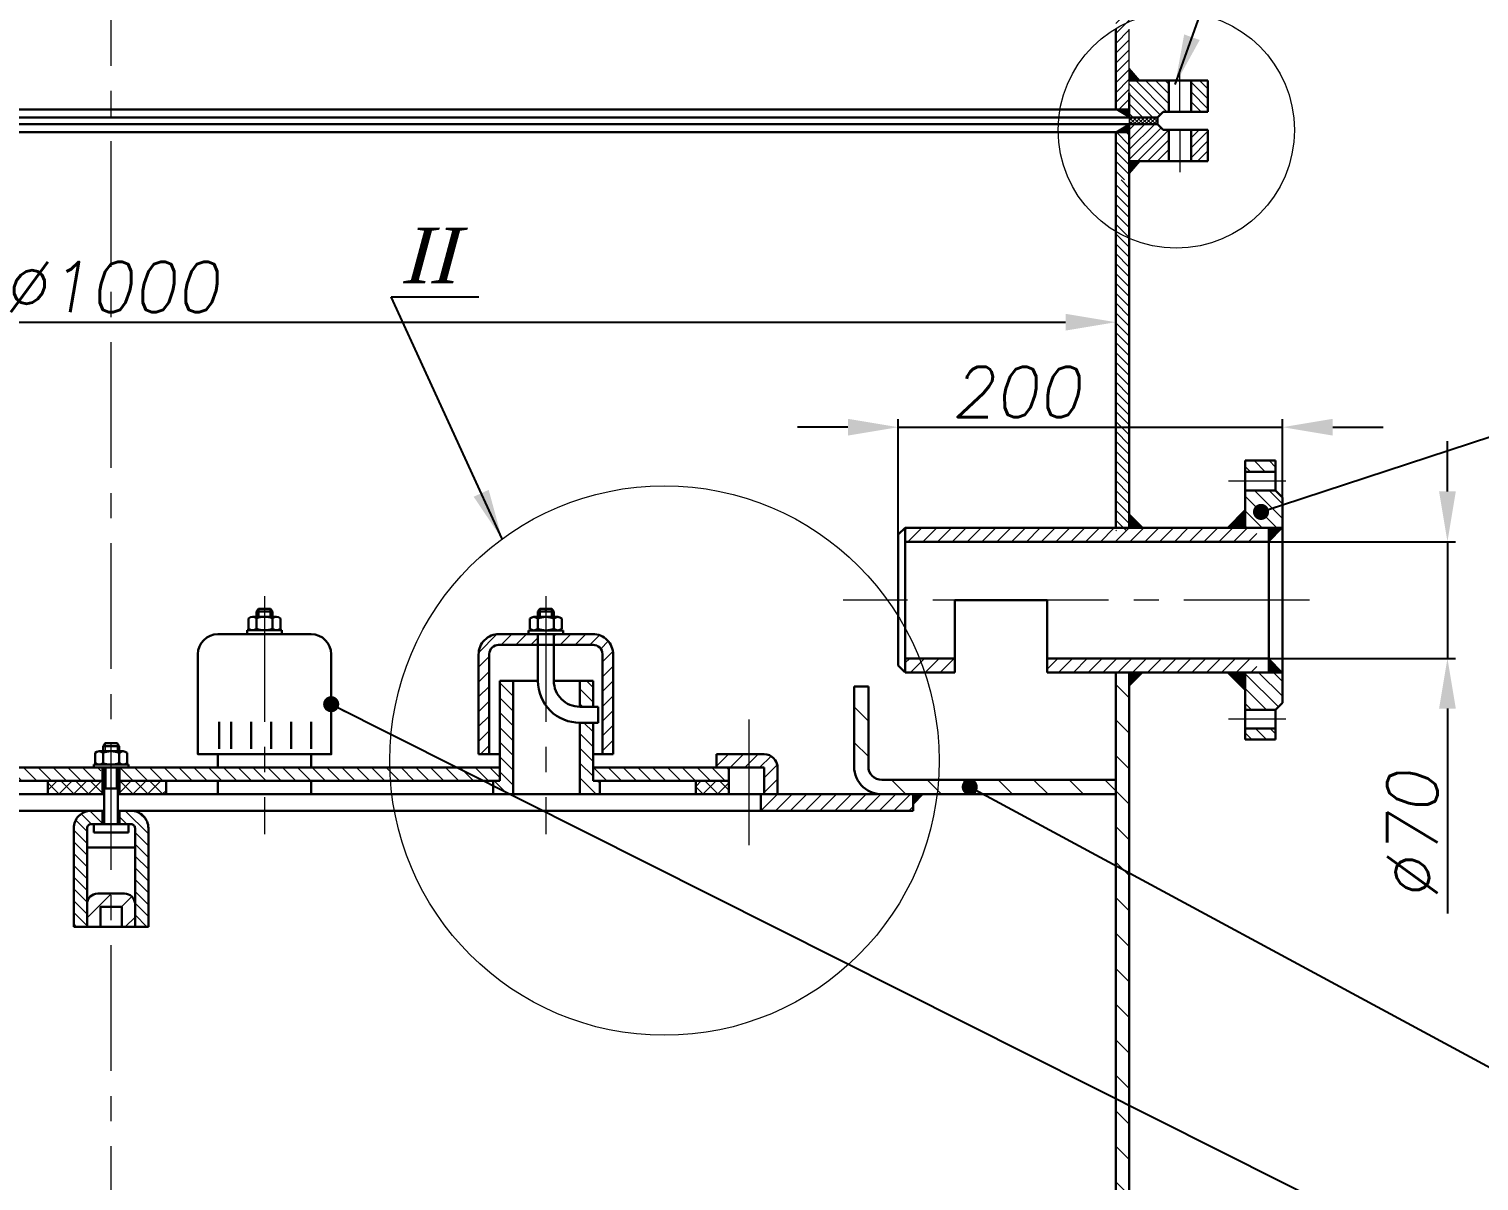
# Model space of a CAD drawing. Extents: x -45808 to 5458, y -9631 to 5897.
# Drawn here: x -44330 to -43609, y -2813 to -2240 of the extents above; entities that cross this region are included whole.
import ezdxf

# ---------------------------------------------------------------- set-up
doc = ezdxf.new("R2010")
doc.units = 0
doc.header["$LTSCALE"] = 50
doc.header["$MEASUREMENT"] = 0
doc.linetypes.add('CENTER', pattern=[2, 1.25, -0.25, 0.25, -0.25])
doc.layers.get('DEFPOINTS').update_dxf_attribs({"linetype": 'CONTINUOUS'})
for name, color, linetype, lineweight in [('Dam', 2, 'CONTINUOUS', 30), ('kthuoc', 3, 'CONTINUOUS', 13), ('Net manh', 3, 'CONTINUOUS', 13), ('Tam dut', 1, 'CENTER', 13)]:
    doc.layers.add(name, color=color, linetype=linetype, lineweight=lineweight)
doc.styles.add('chu2.5', font='txt.shx', dxfattribs={"oblique": 10, "height": 25})
doc.styles.add('STYLE1', font='txt.shx', dxfattribs={"oblique": 15, "height": 25})
doc.dimstyles.new('Copy of kichthuoc2.5', dxfattribs={"dimtxt": 25, "dimasz": 25, "dimexe": 4, "dimexo": 0, "dimgap": 5, "dimtad": 1, "dimdec": 0, "dimzin": 0, "dimdsep": 46, "dimtxsty": 'chu2.5', "dimcen": 5, "dimclrd": 256, "dimclre": 256, "dimclrt": 256, "dimadec": 0, "dimazin": 0, "dimtfac": 1, "dimtdec": 0, "dimtmove": 0, "dimatfit": 0, "dimfxl": 1, "dimtolj": 1, "dimtzin": 0, "dimarcsym": 0})
doc.dimstyles.new('kichthuoc2.5', dxfattribs={"dimtxt": 25, "dimasz": 25, "dimexe": 4, "dimexo": 0, "dimgap": 5, "dimtad": 1, "dimtoh": 1, "dimdec": 0, "dimzin": 0, "dimdsep": 46, "dimtxsty": 'chu2.5', "dimcen": 5, "dimclrd": 256, "dimclre": 256, "dimclrt": 256, "dimadec": 0, "dimazin": 0, "dimtfac": 1, "dimtdec": 0, "dimtmove": 0, "dimatfit": 0, "dimfxl": 1, "dimtolj": 1, "dimtzin": 0, "dimarcsym": 0})
doc.dimstyles.new('TH', dxfattribs={"dimscale": 0, "dimtxt": 2.5, "dimasz": 25, "dimexe": 20, "dimexo": 5, "dimgap": 8, "dimtad": 1, "dimdec": 0, "dimzin": 0, "dimdsep": 46, "dimtxsty": 'STYLE1', "dimcen": 0, "dimse2": 1, "dimsd2": 1, "dimclrd": 6, "dimclre": 6, "dimclrt": 11, "dimadec": 0, "dimazin": 0, "dimtfac": 1, "dimtdec": 0, "dimtofl": 0, "dimtmove": 0, "dimatfit": 3, "dimfxl": 1, "dimtolj": 1, "dimtzin": 0, "dimarcsym": 0})
pattern_1 = [(135, (-17321.789, -6358.3983), (-3.6828478, -3.6828478), [])]
pattern_2 = [(45, (-17321.789, -6330.6383), (-3.6828478, 3.6828478), [])]
pattern_3 = [(135, (-17356.7833, -6330.6383), (-3.6828478, -3.6828478), [])]
pattern_4 = [(135, (-39927.7703, -9041.5555), (-3.6828478, -3.6828478), [])]
pattern_5 = [(135, (-393.232, 0), (-8.8388348, -8.8388348), [])]
pattern_6 = [(45, (-393.232, 0), (-2.45523188, 2.45523188), [])]

# ---------------------------------------------------------------- blocks, each defined once
blk = doc.blocks.new('*D30')
at = {"layer": 'DEFPOINTS', "color": 0}
for p in [(-43706.65, -2437.63), (-43897.93, -2507.33), (-43706.65, -2507.33)]:
    blk.add_point(p, dxfattribs=at)
at = {"layer": 'kthuoc', "lineweight": -2}
for p, q in [((-43922.93, -2437.63), (-43947.93, -2437.63)), ((-43897.93, -2507.33), (-43897.93, -2433.63)), ((-43897.93, -2437.63), (-43706.65, -2437.63)), ((-43706.65, -2507.33), (-43706.65, -2433.63)), ((-43681.65, -2437.63), (-43656.65, -2437.63))]:
    blk.add_line(p, q, dxfattribs=at)
at = {"layer": 'kthuoc'}
for points in [[(-43922.93, -2433.46), (-43922.93, -2441.8), (-43897.93, -2437.63)], [(-43681.65, -2433.46), (-43681.65, -2441.8), (-43706.65, -2437.63)]]:
    blk.add_solid(points, dxfattribs=at)
at = {"layer": 'kthuoc', "insert": (-43839.31, -2420.13), "char_height": 25, "attachment_point": 5, "style": 'chu2.5'}
blk.add_mtext('\\A1;200', dxfattribs=at)
blk = doc.blocks.new('*D29')
at = {"layer": 'DEFPOINTS', "color": 0}
for p in [(-43723.64, -2494.61), (-43723.64, -2552.65), (-43624.58, -2552.65)]:
    blk.add_point(p, dxfattribs=at)
at = {"layer": 'kthuoc', "lineweight": -2}
for p, q in [((-43624.58, -2469.61), (-43624.58, -2444.61)), ((-43723.64, -2494.61), (-43620.58, -2494.61)), ((-43624.58, -2494.61), (-43624.58, -2552.65)), ((-43723.64, -2552.65), (-43620.58, -2552.65)), ((-43624.58, -2577.65), (-43624.58, -2679.56))]:
    blk.add_line(p, q, dxfattribs=at)
at = {"layer": 'kthuoc'}
for points in [[(-43628.75, -2469.61), (-43620.41, -2469.61), (-43624.58, -2494.61)], [(-43628.75, -2577.65), (-43620.41, -2577.65), (-43624.58, -2552.65)]]:
    blk.add_solid(points, dxfattribs=at)
at = {"layer": 'kthuoc', "insert": (-43642.08, -2641.1), "char_height": 25, "attachment_point": 5, "rotation": 90, "style": 'chu2.5'}
blk.add_mtext('\\A1;%%c70', dxfattribs=at)
blk = doc.blocks.new('*D28')
at = {"layer": 'DEFPOINTS', "color": 0}
for p in [(-44789.59, -2340.85), (-43789.59, -2358.1), (-43789.59, -2385.4)]:
    blk.add_point(p, dxfattribs=at)
at = {"layer": 'kthuoc', "lineweight": -2}
for p, q in [((-44789.59, -2340.85), (-44789.59, -2389.4)), ((-43789.59, -2358.1), (-43789.59, -2389.4)), ((-44764.59, -2385.4), (-43814.59, -2385.4))]:
    blk.add_line(p, q, dxfattribs=at)
at = {"layer": 'kthuoc'}
for points in [[(-44764.59, -2381.23), (-44764.59, -2389.57), (-44789.59, -2385.4)], [(-43814.59, -2381.23), (-43814.59, -2389.57), (-43789.59, -2385.4)]]:
    blk.add_solid(points, dxfattribs=at)
at = {"layer": 'kthuoc', "insert": (-44289.59, -2367.9), "char_height": 25, "attachment_point": 5, "style": 'chu2.5'}
blk.add_mtext('\\A1;%%c1000', dxfattribs=at)

msp = doc.modelspace()

# ---------------------------------------------------------------- hatches: boundary and pattern name
at = {"layer": 'Dam'}
h = msp.add_hatch(dxfattribs=at)
h.set_pattern_fill('ANSI31', color=256, scale=0.00066335, style=0)
h.set_pattern_definition([(45, (-44365.28781267, -6984.45235465), (-5.86324030835e-05, 5.86324030835e-05), [])])
h.paths.add_polyline_path([(-43885.75, -2620.21), (-43890.49, -2620.21), (-43890.49, -2624.96)])
at = {"layer": 'Net manh'}
h = msp.add_hatch(dxfattribs=at)
h.set_pattern_fill('ANSI31', color=256, scale=27.777778, style=0)
h.set_pattern_definition(pattern_6)
h.paths.add_polyline_path([(-43875.08, -2096.77, -0.294716), (-43782.92, -2239.54), (-43789.59, -2239.54, 0.294716), (-43877.83, -2102.85, 0.07237), (-44154.59, -2023.29), (-44154.59, -2016.56, -0.072597)])
h = msp.add_hatch(dxfattribs=at)
h.set_pattern_fill('ANSI31', color=256, scale=27.777778, style=0)
h.set_pattern_definition(pattern_6)
h.paths.add_polyline_path([(-43789.59, -2239.54), (-43782.93, -2239.54), (-43782.93, -2279.54), (-43789.59, -2279.54)])
h = msp.add_hatch(dxfattribs=at)
h.set_pattern_fill('ANSI31', color=256, scale=27.777778, angle=90, style=0)
h.set_pattern_definition([(135, (-45199.281, -6360.1094), (-2.455232, -2.455232), [])])
edge = h.paths.add_edge_path()
edge.add_line((-43768.85, -2283.54), (-43766.07, -2280.76))
edge.add_line((-43766.07, -2280.76), (-43763.29, -2280.76))
edge.add_line((-43763.29, -2280.76), (-43763.29, -2265.21))
edge.add_line((-43763.29, -2265.21), (-43783.07, -2265.21))
edge.add_spline(control_points=[(-43783.07, -2265.21), (-43782.97, -2267.24), (-43782.93, -2269.28), (-43782.93, -2271.32)], knot_values=[3.141593, 3.141593, 3.141593, 3.141593, 3.164802, 3.164802, 3.164802, 3.164802], degree=3, periodic=0)
edge.add_line((-43782.93, -2271.32), (-43782.93, -2283.54))
edge.add_line((-43782.93, -2283.54), (-43768.85, -2283.54))
for points in [[(-43782.93, -2265.21), (-43777.62, -2265.21), (-43782.93, -2259.04)], [(-43789.59, -2279.54), (-43782.93, -2279.54), (-43782.93, -2283.54)], [(-43789.59, -2290.87), (-43782.93, -2290.87), (-43782.93, -2286.87)], [(-43782.93, -2305.21), (-43777.62, -2305.21), (-43782.93, -2311.37)], [(-43782.93, -2480.72), (-43782.93, -2487.64), (-43776, -2487.64)], [(-43706.65, -2487.64), (-43713.5, -2487.64), (-43713.5, -2494.61)], [(-43713.5, -2552.65), (-43713.5, -2559.61), (-43706.65, -2559.61)], [(-43782.93, -2566.54), (-43782.93, -2559.61), (-43776, -2559.61)]]:
    msp.add_hatch(color=256, dxfattribs=at).paths.add_polyline_path(points)
h = msp.add_hatch(dxfattribs=at)
h.set_pattern_fill('ANSI31', color=256, scale=27.777778, angle=90, style=0)
h.set_pattern_definition([(135, (-39927.7703, -9041.5555), (-2.4552319, -2.4552319), [])])
h.paths.add_polyline_path([(-43743.85, -2265.21), (-43752.18, -2265.21), (-43752.18, -2280.76), (-43743.85, -2280.76)])
h = msp.add_hatch(dxfattribs=at)
h.set_pattern_fill('ANSI37', color=256, scale=11.111111, angle=90, style=0)
h.set_pattern_definition([(135, (-393.2319, 0), (-0.98209275, -0.98209275), []), (225, (-393.2319, 0), (0.98209275, -0.98209275), [])])
h.paths.add_polyline_path([(-43768.85, -2286.87), (-43768.85, -2285.21), (-43768.85, -2283.54), (-43782.93, -2283.54), (-43782.93, -2286.87), (-43782.61, -2286.87)])
h = msp.add_hatch(dxfattribs=at)
h.set_pattern_fill('ANSI31', color=256, scale=27.777778, style=0)
h.set_pattern_definition([(45, (-44353.136, -6223.596), (-2.455232, 2.455232), [])])
h.paths.add_polyline_path([(-43763.29, -2305.21), (-43763.29, -2289.65), (-43766.07, -2289.65), (-43768.85, -2286.87), (-43782.93, -2286.87), (-43782.93, -2305.21)])
h = msp.add_hatch(dxfattribs=at)
h.set_pattern_fill('ANSI31', color=256, scale=27.777778, angle=90, style=0)
h.set_pattern_definition([(135, (-393.232, 0), (-2.45523188, -2.45523188), [])])
h.paths.add_polyline_path([(-43789.59, -2314.62), (-43782.93, -2314.62), (-43782.93, -2290.87), (-43789.59, -2290.87)])
h = msp.add_hatch(dxfattribs=at)
h.set_pattern_fill('ANSI31', color=256, scale=27.777778, style=0)
h.set_pattern_definition([(45, (-39927.7703, -9041.5555), (-2.4552319, 2.4552319), [])])
h.paths.add_polyline_path([(-43752.18, -2305.21), (-43743.85, -2305.21), (-43743.85, -2289.65), (-43752.18, -2289.65)])
h = msp.add_hatch(dxfattribs=at)
h.set_pattern_fill('ANSI31', color=256, scale=27.777778, angle=90, style=0)
h.set_pattern_definition([(135, (-44353.136, -6251.356), (-2.455232, -2.455232), [])])
h.paths.add_polyline_path([(-43782.93, -2371.52, -0.031874), (-43789.59, -2368.11), (-43789.59, -2489.18), (-43782.93, -2489.18), (-43782.93, -2480.85)])
h.paths.add_polyline_path([(-43782.93, -2314.63), (-43789.59, -2314.63), (-43789.59, -2368.11, 0.031874), (-43782.93, -2371.52)])
h = msp.add_hatch(dxfattribs=at)
h.set_pattern_fill('ANSI31', color=256, scale=41.666667, angle=90, style=0)
h.set_pattern_definition(pattern_1)
h.paths.add_polyline_path([(-43706.65, -2487.64), (-43725.22, -2487.64), (-43725.22, -2478.93), (-43725.22, -2469.07), (-43710.13, -2469.07), (-43706.65, -2472.55)])
h.paths.add_polyline_path([(-43710.13, -2459.78), (-43725.22, -2459.78), (-43725.22, -2454.27), (-43710.13, -2454.27)])
h = msp.add_hatch(dxfattribs=at)
h.set_pattern_fill('ANSI31', color=256, scale=41.666667, style=0)
h.set_pattern_definition([(45, (-17321.789, -6358.3983), (-3.6828478, 3.6828478), [])])
h.paths.add_polyline_path([(-43719.5, -2487.84), (-43894.44, -2487.84), (-43894.44, -2494.61), (-43719.5, -2494.61)])
h.paths.add_polyline_path([(-43869.66, -2552.65), (-43894.44, -2552.65), (-43894.44, -2559.61), (-43869.66, -2559.61)])
h.paths.add_polyline_path([(-43719.5, -2552.65), (-43823.83, -2552.65), (-43823.83, -2559.61), (-43719.5, -2559.61)])
h = msp.add_hatch(dxfattribs=at)
h.set_pattern_fill('ANSI31', color=256, scale=41.666667, style=0)
h.set_pattern_definition([(45, (-17356.7833, -6330.6383), (-3.6828478, 3.6828478), [])])
h.paths.add_polyline_path([(-44101.36, -2550.56, -0.414214), (-44096.72, -2545.91), (-44083.45, -2545.91), (-44077.2, -2545.91), (-44077.2, -2540.61), (-44083.45, -2540.61), (-44096.72, -2540.61, 0.414214), (-44106.67, -2550.56), (-44106.67, -2600.31), (-44101.61, -2600.31)])
h.paths.add_polyline_path([(-44039.77, -2550.56, 0.414214), (-44049.72, -2540.61), (-44062.98, -2540.61), (-44069.24, -2540.61), (-44069.24, -2545.91), (-44062.98, -2545.91), (-44049.72, -2545.91, -0.414214), (-44045.07, -2550.56), (-44045.07, -2600.31), (-44039.77, -2600.31)])
h = msp.add_hatch(dxfattribs=at)
h.set_pattern_fill('ANSI31', color=256, scale=100, angle=90, style=0)
h.set_pattern_definition(pattern_5)
h.paths.add_polyline_path([(-43789.59, -2797.34), (-43782.97, -2797.34), (-43782.97, -2559.61), (-43789.59, -2559.61)])
h = msp.add_hatch(dxfattribs=at)
h.set_pattern_fill('ANSI31', color=256, scale=41.666667, angle=90, style=0)
h.set_pattern_definition(pattern_1)
h.paths.add_polyline_path([(-43706.65, -2559.61), (-43725.22, -2559.61), (-43725.22, -2568.32), (-43725.22, -2578.19), (-43710.13, -2578.19), (-43706.65, -2574.71)])
h.paths.add_polyline_path([(-43710.13, -2587.47), (-43725.22, -2587.47), (-43725.22, -2592.99), (-43710.13, -2592.99)])
h = msp.add_hatch(dxfattribs=at)
h.set_pattern_fill('ANSI31', color=256, scale=41.666667, angle=90, style=0)
h.set_pattern_definition(pattern_3)
h.paths.add_polyline_path([(-44089.52, -2563.82), (-44096.15, -2563.82), (-44096.15, -2613.57), (-44097.96, -2613.57), (-44099.47, -2613.57), (-44099.47, -2620.21), (-44089.52, -2620.21)])
h = msp.add_hatch(dxfattribs=at)
h.set_pattern_fill('ANSI31', color=256, scale=41.666667, angle=90, style=0)
h.set_pattern_definition(pattern_3)
h.paths.add_polyline_path([(-44049.72, -2563.82), (-44056.35, -2563.82), (-44056.35, -2576.71), (-44049.72, -2576.71)])
h = msp.add_hatch(dxfattribs=at)
h.set_pattern_fill('ANSI31', color=256, scale=100, angle=90, style=0)
h.set_pattern_definition(pattern_5)
h.paths.add_polyline_path([(-43912.74, -2566.65), (-43913.16, -2566.65), (-43919.42, -2566.65), (-43919.83, -2566.65), (-43919.83, -2606.48, 0.440954), (-43904.7, -2620.21), (-43896.49, -2620.21), (-43878.57, -2620.21, 0.013182), (-43877.88, -2613.04), (-43906.11, -2613.04, -0.429065), (-43912.74, -2606.36)])
h.paths.add_polyline_path([(-43789.59, -2613.04), (-43790.01, -2613.04), (-43877.88, -2613.04, -0.013182), (-43878.57, -2620.21), (-43789.59, -2620.21)])
h = msp.add_hatch(dxfattribs=at)
h.set_pattern_fill('ANSI31', color=256, scale=41.666667, angle=90, style=0)
h.set_pattern_definition(pattern_3)
h.paths.add_polyline_path([(-44049.72, -2584.67), (-44056.25, -2584.67), (-44056.35, -2620.18), (-44046.4, -2620.21), (-44046.4, -2613.57), (-44049.72, -2613.57)])
h = msp.add_hatch(dxfattribs=at)
h.set_pattern_fill('ANSI31', color=256, scale=41.666667, style=0)
h.set_pattern_definition(pattern_2)
h.paths.add_polyline_path([(-43964.59, -2600.31), (-43988.29, -2600.31), (-43988.29, -2606.94), (-43964.59, -2606.94), (-43964.59, -2620.21), (-43957.96, -2620.21), (-43957.96, -2606.94, 0.414214)])
h = msp.add_hatch(dxfattribs=at)
h.set_pattern_fill('ANSI31', color=256, scale=41.666667, angle=90, style=0)
h.set_pattern_definition([(135, (-39924.146, -9041.5555), (-3.6828478, -3.6828478), [])])
h.paths.add_polyline_path([(-44294.7, -2613.57), (-44294.7, -2606.94), (-44349.69, -2606.94), (-44349.69, -2613.57), (-44346.4, -2613.57)])
h = msp.add_hatch(dxfattribs=at)
h.set_pattern_fill('ANSI31', color=256, scale=41.666667, angle=90, style=0)
h.set_pattern_definition(pattern_4)
h.paths.add_polyline_path([(-44213.22, -2613.57), (-44213.22, -2606.94), (-44258.89, -2606.94), (-44258.89, -2606.94), (-44285.95, -2606.94), (-44285.95, -2613.57), (-44258.91, -2613.57)])
h.paths.add_polyline_path([(-44213.22, -2606.94), (-44213.22, -2613.57), (-44150.52, -2613.57, -0.012148), (-44150.85, -2606.94)])
h = msp.add_hatch(dxfattribs=at)
h.set_pattern_fill('ANSI31', color=256, scale=41.666667, angle=90, style=0)
h.set_pattern_definition(pattern_4)
h.paths.add_polyline_path([(-44096.15, -2613.57), (-44096.15, -2606.94), (-44150.85, -2606.94, 0.012148), (-44150.52, -2613.57)])
h.paths.add_polyline_path([(-43998.62, -2613.57), (-43982.14, -2613.57), (-43982.14, -2606.94), (-43992.12, -2606.94), (-43998.62, -2606.94), (-44049.72, -2606.94), (-44049.72, -2613.57), (-44046.4, -2613.57)])
h = msp.add_hatch(dxfattribs=at)
h.set_pattern_fill('ANSI37', color=256, scale=41.666667, style=0)
h.set_pattern_definition([(45, (-19714.0875, -6369.2264), (-3.6828478, 3.6828478), []), (135, (-19714.0875, -6369.2264), (-3.6828478, -3.6828478), [])])
h.paths.add_polyline_path([(-44262.2, -2620.21), (-44262.2, -2613.57), (-44285.95, -2613.57), (-44285.95, -2620.21)])
h.paths.add_polyline_path([(-44294.29, -2620.21), (-44294.29, -2613.57), (-44294.7, -2613.57), (-44321.07, -2613.57), (-44321.07, -2620.21)])
h = msp.add_hatch(dxfattribs=at)
h.set_pattern_fill('ANSI37', color=256, scale=41.666667, style=0)
h.set_pattern_definition([(45, (-19717.7116, -6369.2264), (-3.6828478, 3.6828478), []), (135, (-19717.7116, -6369.2264), (-3.6828478, -3.6828478), [])])
h.paths.add_polyline_path([(-43982.14, -2613.57), (-43998.62, -2613.57), (-43998.62, -2620.21), (-43982.14, -2620.21)])
h = msp.add_hatch(dxfattribs=at)
h.set_pattern_fill('ANSI31', color=256, scale=41.666667, style=0)
h.set_pattern_definition(pattern_2)
h.paths.add_polyline_path([(-43890.49, -2620.21), (-43899.91, -2620.21), (-43908.12, -2620.21), (-43966.36, -2620.21), (-43966.36, -2628.5), (-43890.49, -2628.5)])
h = msp.add_hatch(dxfattribs=at)
h.set_pattern_fill('ANSI31', color=256, scale=33.167496, angle=90, style=0)
h.set_pattern_definition([(135, (-45757.6016, -7468.126), (-2.93162, -2.93162), [])])
h.paths.add_polyline_path([(-44299.54, -2635.13), (-44294.29, -2635.13), (-44294.29, -2628.5), (-44299.54, -2628.5, 0.414214), (-44308.17, -2637.12), (-44308.17, -2686.21), (-44301.53, -2686.21), (-44301.53, -2637.12, -0.414214)])
h.paths.add_polyline_path([(-44277.65, -2686.21), (-44271.02, -2686.21), (-44271.02, -2637.12, 0.414214), (-44279.64, -2628.5), (-44284.9, -2628.5), (-44284.9, -2635.13), (-44279.64, -2635.13, -0.414214), (-44277.65, -2637.12)])
h = msp.add_hatch(dxfattribs=at)
h.set_pattern_fill('ANSI31', color=256, scale=66.334992, style=0)
h.set_pattern_definition([(45, (-45757.6016, -7468.126), (-5.86324, 5.86324), [])])
h.paths.add_polyline_path([(-44294.9, -2676.26), (-44289.59, -2676.26), (-44289.59, -2669.63), (-44290.92, -2669.63), (-44296.23, -2669.63, 0.414214), (-44301.53, -2674.93), (-44301.53, -2682.89), (-44301.53, -2686.21), (-44294.9, -2686.21)])
h.paths.add_polyline_path([(-44284.29, -2676.26), (-44284.29, -2686.21), (-44277.65, -2686.21), (-44277.65, -2674.93, 0.414214), (-44282.96, -2669.63), (-44288.27, -2669.63), (-44289.59, -2669.63), (-44289.59, -2676.26)])
h = msp.add_hatch(dxfattribs=at)
h.set_pattern_fill('ANSI31', color=256, scale=100, angle=90, style=0)
h.set_pattern_definition(pattern_5)
edge = h.paths.add_edge_path()
edge.add_line((-43782.97, -2813.5), (-43782.97, -2793.8))
edge.add_line((-43782.97, -2793.8), (-43789.59, -2793.8))
edge.add_line((-43789.59, -2793.8), (-43789.59, -2977.24))
edge.add_spline(control_points=[(-43789.59, -2977.24), (-43787.38, -2975.72), (-43785.17, -2974.2), (-43782.96, -2972.68)], knot_values=[0.064384, 0.064384, 0.064384, 0.064384, 14.120993, 14.120993, 14.120993, 14.120993], degree=3, periodic=0)
edge.add_line((-43782.96, -2972.68), (-43782.97, -2813.5))

# ---------------------------------------------------------------- linework, layer by layer
at = {"layer": 'Dam', "color": 2}
for p, q in [((-43789.59, -2239.54), (-43789.59, -2279.54)), ((-43743.85, -2265.21), (-43783.07, -2265.21)), ((-43763.29, -2280.76), (-43763.29, -2265.21)), ((-43752.18, -2280.76), (-43752.18, -2265.21)), ((-43743.85, -2280.76), (-43743.85, -2265.21)), ((-43743.85, -2280.76), (-43743.85, -2265.21)), ((-43789.59, -2279.54), (-43789.59, -2271.32)), ((-43782.93, -2283.54), (-43782.93, -2271.32)), ((-43782.93, -2271.32), (-43782.93, -2271.62)), ((-43782.93, -2283.54), (-43782.93, -2271.62)), ((-43782.93, -2279.54), (-44796.26, -2279.54)), ((-44810.15, -2286.87), (-43782.61, -2286.87)), ((-43768.85, -2283.54), (-44796.26, -2283.54)), ((-43782.61, -2286.87), (-43789.59, -2286.87)), ((-43782.93, -2286.87), (-43782.93, -2487.64)), ((-43768.85, -2286.87), (-43782.74, -2286.87)), ((-43766.07, -2280.76), (-43768.85, -2283.54)), ((-43768.85, -2283.54), (-43768.85, -2285.21)), ((-43768.85, -2286.87), (-43768.85, -2285.21)), ((-43766.07, -2289.65), (-43768.85, -2286.87)), ((-43766.07, -2280.76), (-43743.85, -2280.76)), ((-43766.07, -2280.76), (-43743.85, -2280.76)), ((-43782.93, -2290.87), (-44796.26, -2290.87)), ((-43789.59, -2290.87), (-43789.59, -2483.47)), ((-43789.59, -2290.87), (-43789.59, -2483.47)), ((-43789.59, -2290.87), (-43789.59, -2487.64)), ((-43766.07, -2289.65), (-43743.85, -2289.65)), ((-43766.07, -2289.65), (-43743.85, -2289.65)), ((-43763.29, -2289.65), (-43763.29, -2305.21)), ((-43752.18, -2289.65), (-43752.18, -2305.21)), ((-43743.85, -2289.65), (-43743.85, -2305.21)), ((-43743.85, -2289.65), (-43743.85, -2305.21)), ((-43743.85, -2305.21), (-43782.74, -2305.21)), ((-43789.59, -2559.61), (-43789.59, -3223.02)), ((-43782.97, -2559.61), (-43782.97, -3281.14))]:
    msp.add_line(p, q, dxfattribs=at)
at = {"layer": 'Dam'}
for p, q in [((-43725.22, -2454.27), (-43710.13, -2454.27)), ((-43725.22, -2487.64), (-43725.22, -2454.27)), ((-43710.13, -2459.78), (-43725.22, -2459.78)), ((-43710.13, -2454.27), (-43710.13, -2469.07)), ((-43710.13, -2469.07), (-43725.22, -2469.07)), ((-43710.13, -2469.07), (-43706.65, -2472.55)), ((-43706.65, -2472.55), (-43706.65, -2523.63)), ((-43894.44, -2487.64), (-43897.93, -2491.03)), ((-43894.44, -2487.64), (-43894.44, -2559.61)), ((-43894.03, -2487.64), (-43894.44, -2487.64)), ((-43742.63, -2487.64), (-43894.03, -2487.64)), ((-43742.63, -2487.64), (-43725.28, -2487.64)), ((-43742.63, -2487.64), (-43725.28, -2487.64)), ((-43725.28, -2487.64), (-43706.65, -2487.64)), ((-43713.5, -2487.64), (-43713.5, -2523.63)), ((-43897.93, -2491.03), (-43897.93, -2523.63)), ((-43713.5, -2494.61), (-43894.44, -2494.61)), ((-43897.93, -2555.81), (-43897.93, -2523.63)), ((-43869.66, -2523.63), (-43823.83, -2523.63)), ((-43869.66, -2523.63), (-43869.66, -2559.61)), ((-43823.83, -2523.63), (-43823.83, -2559.61)), ((-43713.5, -2559.61), (-43713.5, -2523.63)), ((-43706.65, -2574.71), (-43706.65, -2523.63)), ((-44207.25, -2531.98), (-44219.19, -2531.98)), ((-44216.2, -2528), (-44217.2, -2529.33)), ((-44217.2, -2531.98), (-44217.2, -2529.33)), ((-44217.2, -2529.33), (-44213.22, -2529.33)), ((-44216.2, -2528), (-44216.2, -2531.98)), ((-44213.22, -2528), (-44216.2, -2528)), ((-44213.22, -2528), (-44210.23, -2528)), ((-44209.24, -2529.33), (-44213.22, -2529.33)), ((-44210.23, -2528), (-44209.24, -2529.33)), ((-44210.23, -2528), (-44210.23, -2531.98)), ((-44209.24, -2529.33), (-44209.24, -2531.98)), ((-44079.19, -2532.05), (-44073.22, -2532.05)), ((-44076.2, -2528.07), (-44077.2, -2529.4)), ((-44077.2, -2529.4), (-44077.2, -2532.05)), ((-44077.2, -2532.05), (-44077.2, -2529.4)), ((-44077.2, -2529.4), (-44073.22, -2529.4)), ((-44076.2, -2528.07), (-44076.2, -2532.05)), ((-44073.22, -2528.07), (-44076.2, -2528.07)), ((-44073.22, -2528.07), (-44070.23, -2528.07)), ((-44073.22, -2529.4), (-44073.22, -2528.07)), ((-44069.24, -2529.4), (-44073.22, -2529.4)), ((-44067.25, -2532.05), (-44073.22, -2532.05)), ((-44070.23, -2528.07), (-44069.24, -2529.4)), ((-44070.23, -2528.07), (-44070.23, -2532.05)), ((-44069.24, -2529.4), (-44069.24, -2532.05)), ((-44221.84, -2538.62), (-44221.84, -2540.61)), ((-44204.59, -2538.62), (-44221.84, -2538.62)), ((-44221.18, -2532.72), (-44221.18, -2537.87)), ((-44217.2, -2532.66), (-44217.2, -2537.93)), ((-44209.24, -2532.66), (-44209.24, -2537.93)), ((-44205.26, -2537.87), (-44205.26, -2532.72)), ((-44204.59, -2540.61), (-44204.59, -2538.62)), ((-44064.59, -2538.69), (-44081.84, -2538.69)), ((-44081.84, -2538.69), (-44081.84, -2540.61)), ((-44081.18, -2537.95), (-44081.18, -2532.8)), ((-44081.18, -2532.8), (-44081.18, -2537.95)), ((-44077.2, -2532.74), (-44077.2, -2538)), ((-44069.24, -2532.74), (-44069.24, -2538)), ((-44065.26, -2537.95), (-44065.26, -2532.8)), ((-44064.59, -2540.61), (-44064.59, -2538.69)), ((-44083.45, -2540.61), (-44077.2, -2540.61)), ((-44076.2, -2545.91), (-44083.45, -2545.91)), ((-44077.2, -2545.91), (-44077.2, -2540.61)), ((-44076.2, -2540.61), (-44077.2, -2540.61)), ((-44077.2, -2545.91), (-44077.2, -2563.82)), ((-44069.24, -2540.61), (-44076.2, -2540.61)), ((-44062.98, -2545.91), (-44076.2, -2545.91)), ((-44062.98, -2540.61), (-44069.24, -2540.61)), ((-44069.24, -2545.91), (-44069.24, -2540.61)), ((-44069.24, -2545.91), (-44069.24, -2563.82)), ((-44106.67, -2550.75), (-44106.67, -2600.31)), ((-44101.36, -2550.56), (-44101.36, -2600.31)), ((-43869.66, -2552.65), (-43894.44, -2552.65)), ((-43823.83, -2552.65), (-43713.5, -2552.65)), ((-43742.63, -2552.65), (-43791.26, -2552.65)), ((-43742.63, -2552.65), (-43713.5, -2552.65)), ((-43897.93, -2555.81), (-43897.93, -2556.23)), ((-43894.61, -2559.55), (-43897.93, -2556.23)), ((-43869.66, -2559.61), (-43894.44, -2559.61)), ((-43823.83, -2559.61), (-43713.5, -2559.61)), ((-43742.63, -2559.61), (-43791.26, -2559.61)), ((-43742.63, -2559.61), (-43706.65, -2559.61)), ((-43725.22, -2559.61), (-43725.22, -2592.99)), ((-44077.2, -2563.82), (-44096.15, -2563.82)), ((-44096.15, -2613.57), (-44096.15, -2563.82)), ((-44096.15, -2563.82), (-44093.83, -2563.82)), ((-44089.52, -2620.21), (-44089.52, -2563.82)), ((-44069.24, -2563.82), (-44056.35, -2563.82)), ((-44056.35, -2563.82), (-44056.35, -2576.71)), ((-44056.35, -2576.43), (-44056.35, -2563.82)), ((-44056.35, -2563.82), (-44049.72, -2563.82)), ((-44049.72, -2576.71), (-44049.72, -2563.82)), ((-43919.83, -2606.48), (-43919.83, -2566.65)), ((-43919.42, -2566.65), (-43919.83, -2566.65)), ((-43919.42, -2566.65), (-43913.16, -2566.65)), ((-43913.16, -2566.65), (-43912.74, -2566.65)), ((-43912.74, -2606.36), (-43912.74, -2566.65)), ((-43782.93, -2563.78), (-43782.93, -2801.55)), ((-43912.74, -2571.95), (-43912.74, -2571.54)), ((-43710.13, -2578.19), (-43706.65, -2574.71)), ((-44056.35, -2576.71), (-44047.27, -2576.71)), ((-44047.27, -2576.71), (-44047.27, -2584.67)), ((-43710.13, -2578.19), (-43725.22, -2578.19)), ((-43710.13, -2592.99), (-43710.13, -2578.19)), ((-44235.73, -2597.68), (-44235.73, -2584.15)), ((-44229.82, -2597.68), (-44229.82, -2584.15)), ((-44219.87, -2597.68), (-44219.87, -2584.15)), ((-44209.92, -2597.68), (-44209.92, -2584.15)), ((-44199.97, -2597.68), (-44199.97, -2584.15)), ((-44190.02, -2597.68), (-44190.02, -2584.15)), ((-44056.25, -2584.67), (-44056.35, -2620.21)), ((-44056.25, -2584.67), (-44049.72, -2584.67)), ((-44049.72, -2613.57), (-44049.72, -2584.67)), ((-44049.72, -2584.67), (-44047.27, -2584.67)), ((-43710.13, -2587.47), (-43725.22, -2587.47)), ((-44292.58, -2594.9), (-44293.57, -2596.23)), ((-44293.57, -2596.23), (-44289.59, -2596.23)), ((-44293.57, -2598.88), (-44293.57, -2596.23)), ((-44289.59, -2594.9), (-44292.58, -2594.9)), ((-44289.59, -2594.9), (-44286.61, -2594.9)), ((-44285.61, -2596.23), (-44289.59, -2596.23)), ((-44285.61, -2596.23), (-44286.61, -2594.9)), ((-44285.61, -2596.23), (-44285.61, -2598.88)), ((-43725.22, -2592.99), (-43710.13, -2592.99)), ((-44297.55, -2599.62), (-44297.55, -2604.77)), ((-44283.62, -2598.88), (-44295.56, -2598.88)), ((-44293.57, -2599.56), (-44293.57, -2604.77)), ((-44285.61, -2599.56), (-44285.61, -2599.62)), ((-44285.61, -2599.56), (-44285.61, -2604.77)), ((-44281.63, -2599.62), (-44281.63, -2604.77)), ((-44246.39, -2600.31), (-44236.43, -2600.31)), ((-44236.43, -2600.31), (-44236.43, -2606.94)), ((-44190, -2600.31), (-44190, -2606.94)), ((-44101.61, -2600.31), (-44106.67, -2600.31)), ((-44101.61, -2600.31), (-44096.15, -2600.31)), ((-44096.15, -2600.31), (-44096.15, -2613.58)), ((-44045.07, -2600.31), (-44049.72, -2600.31)), ((-44039.77, -2600.31), (-44045.07, -2600.31)), ((-43988.29, -2600.31), (-43988.29, -2606.94)), ((-44294.7, -2606.94), (-44349.69, -2606.94)), ((-44298.22, -2605.51), (-44298.22, -2606.94)), ((-44280.97, -2605.51), (-44298.22, -2605.51)), ((-44294.7, -2606.94), (-44285.95, -2606.94)), ((-44293.76, -2620.21), (-44293.76, -2606.94)), ((-44293.05, -2606.94), (-44293.05, -2635.13)), ((-44286.14, -2606.94), (-44286.14, -2635.13)), ((-44258.89, -2606.94), (-44285.95, -2606.94)), ((-44285.42, -2613.57), (-44285.42, -2606.94)), ((-44281.74, -2606.94), (-44285.05, -2606.94)), ((-44280.97, -2605.51), (-44280.97, -2606.94)), ((-44258.89, -2606.94), (-44096.15, -2606.94)), ((-44096.15, -2606.94), (-44096.15, -2613.57)), ((-43998.62, -2606.94), (-44049.72, -2606.94)), ((-43964.59, -2606.94), (-43992.12, -2606.94)), ((-43982.14, -2613.57), (-43982.14, -2606.94)), ((-43964.59, -2613.57), (-43964.59, -2606.94)), ((-44293.76, -2613.57), (-44349.72, -2613.57)), ((-44321.07, -2613.57), (-44321.07, -2620.21)), ((-44294.7, -2613.57), (-44294.29, -2613.57)), ((-44293.05, -2617.3), (-44286.14, -2617.3)), ((-44258.91, -2613.57), (-44285.95, -2613.57)), ((-44285.42, -2613.57), (-44285.42, -2620.21)), ((-44262.2, -2620.21), (-44262.2, -2613.57)), ((-44262.2, -2613.57), (-44258.89, -2613.57)), ((-44262.2, -2620.21), (-44262.2, -2613.57)), ((-44096.15, -2613.57), (-44258.89, -2613.57)), ((-44236.43, -2613.57), (-44236.43, -2620.21)), ((-44190, -2613.57), (-44190, -2620.21)), ((-44097.65, -2613.57), (-44099.47, -2613.57)), ((-44099.47, -2620.21), (-44099.47, -2613.57)), ((-44046.4, -2613.57), (-44049.72, -2613.57)), ((-44049.72, -2613.57), (-44046.4, -2613.57)), ((-44046.4, -2620.21), (-44046.4, -2613.57)), ((-44046.4, -2613.57), (-43998.62, -2613.57)), ((-43998.62, -2613.57), (-43982.14, -2613.57)), ((-43998.62, -2613.57), (-43998.62, -2620.21)), ((-43982.14, -2613.57), (-43982.14, -2620.21)), ((-43906.11, -2613.04), (-43790.01, -2613.04)), ((-43790.01, -2613.04), (-43789.59, -2613.04)), ((-43789.59, -2613.04), (-43789.59, -2619.79)), ((-44659.51, -2620.21), (-44293.05, -2620.21)), ((-44286.14, -2620.21), (-44285.4, -2620.21)), ((-44285.95, -2620.21), (-43974.92, -2620.21)), ((-44258.89, -2620.21), (-44262.2, -2620.21)), ((-44096.15, -2620.21), (-44099.47, -2620.21)), ((-44046.4, -2620.21), (-44056.35, -2620.18)), ((-43974.71, -2620.21), (-43908.12, -2620.21)), ((-43966.32, -2620.21), (-43966.32, -2628.5)), ((-43896.49, -2620.21), (-43904.7, -2620.21)), ((-43896.49, -2620.21), (-43789.59, -2620.21)), ((-43885.75, -2620.21), (-43890.49, -2624.96)), ((-43890.49, -2628.5), (-43890.49, -2620.21)), ((-43885.75, -2620.21), (-43890.49, -2624.96)), ((-43887.07, -2620.21), (-43882.1, -2620.21)), ((-43789.59, -2619.79), (-43789.59, -2620.21)), ((-44293.05, -2628.5), (-44659.51, -2628.5)), ((-44294.7, -2628.5), (-44294.29, -2628.5)), ((-44293.76, -2628.5), (-44293.76, -2635.13)), ((-44285.95, -2628.5), (-43890.49, -2628.5)), ((-44285.42, -2628.5), (-44285.42, -2635.13)), ((-44285.01, -2628.5), (-44285.42, -2628.5)), ((-44298.22, -2635.13), (-44298.22, -2638.88)), ((-44280.97, -2635.13), (-44298.22, -2635.13)), ((-44298.22, -2635.13), (-44298.22, -2639.3)), ((-44298.22, -2638.88), (-44298.22, -2639.3)), ((-44298.22, -2638.88), (-44298.22, -2639.3)), ((-44298.22, -2639.3), (-44280.97, -2639.3)), ((-44281.39, -2639.3), (-44280.97, -2639.3)), ((-44280.97, -2635.13), (-44280.97, -2638.88)), ((-44280.97, -2638.88), (-44280.97, -2639.3)), ((-44301.51, -2646.65), (-44277.68, -2646.65)), ((-44287.5, -2669.63), (-44286.17, -2669.63)), ((-44301.53, -2686.21), (-44308.17, -2686.21)), ((-44271.02, -2686.21), (-44301.53, -2686.21))]:
    msp.add_line(p, q, dxfattribs=at)
for points in [[(-43725.22, -2487.64), (-43725.22, -2478.93), (-43733.93, -2487.64)], [(-44236.43, -2540.61), (-44190, -2540.61)], [(-44096.72, -2540.61), (-44083.45, -2540.61)], [(-44096.72, -2545.91), (-44083.45, -2545.91)], [(-44049.72, -2540.61), (-44062.98, -2540.61)], [(-44049.72, -2545.91), (-44062.98, -2545.91)], [(-44180.05, -2550.56), (-44180.05, -2600.31), (-44246.39, -2600.31), (-44246.39, -2550.56)], [(-44045.07, -2600.31), (-44045.07, -2550.56)], [(-44039.77, -2600.31), (-44039.77, -2550.56)], [(-43725.22, -2559.61), (-43725.22, -2568.32), (-43733.93, -2559.61)], [(-43964.59, -2600.31), (-43988.29, -2600.31)], [(-43992.12, -2606.94), (-43998.62, -2606.94)], [(-43964.59, -2620.21), (-43964.59, -2606.94)], [(-44284.29, -2686.21), (-44284.29, -2676.26), (-44288.27, -2676.26)]]:
    msp.add_lwpolyline(points, dxfattribs=at)
for points in [[(-43957.96, -2620.21), (-43957.96, -2606.94, 0.15043), (-43959.11, -2603.21, 0.15043)], [(-44308.17, -2686.21), (-44308.17, -2637.12, -0.414214), (-44299.54, -2628.5), (-44294.29, -2628.5)], [(-44271.02, -2686.21), (-44271.02, -2637.12, 0.414214), (-44279.64, -2628.5), (-44284.9, -2628.5)], [(-44301.53, -2686.21), (-44301.53, -2637.12, -0.414214), (-44299.54, -2635.13), (-44294.29, -2635.13)], [(-44277.65, -2686.21), (-44277.65, -2637.12, 0.414214), (-44279.64, -2635.13), (-44285.95, -2635.13)], [(-44301.53, -2682.89), (-44301.53, -2674.93, -0.414214), (-44296.23, -2669.63), (-44289.59, -2669.63)], [(-44277.65, -2682.89), (-44277.65, -2674.93, 0.414214), (-44282.96, -2669.63), (-44289.59, -2669.63)]]:
    msp.add_lwpolyline(points, format="xyb", dxfattribs=at)
msp.add_lwpolyline([(-44294.9, -2686.21), (-44284.29, -2686.21), (-44284.29, -2676.26), (-44294.9, -2676.26)], close=True, dxfattribs=at)
for centre, radius, start, end in [((-44219.19, -2535.02), 3.04, 49.11761, 130.88239), ((-44213.22, -2543.92), 11.94, 90, 109.72029), ((-44213.22, -2543.92), 11.94, 70.27971, 90), ((-44207.25, -2535.02), 3.04, 49.11761, 130.88239), ((-44079.19, -2535.09), 3.04, 49.11761, 130.88239), ((-44073.22, -2543.99), 11.94, 90, 109.72029), ((-44073.22, -2543.99), 11.94, 70.27971, 90), ((-44067.25, -2535.09), 3.04, 49.11761, 130.88239), ((-44219.19, -2535.57), 3.04, 229.11761, 310.88239), ((-44213.22, -2526.67), 11.94, 250.27971, 270), ((-44213.22, -2526.67), 11.94, 270, 289.72029), ((-44207.25, -2535.57), 3.04, 229.11761, 310.88239), ((-44079.19, -2535.65), 3.04, 229.11761, 310.88239), ((-44073.22, -2526.75), 11.94, 250.27971, 270), ((-44073.22, -2526.75), 11.94, 270, 289.72029), ((-44067.25, -2535.65), 3.04, 229.11761, 310.88239), ((-44236.43, -2550.56), 9.95, 90, 180), ((-44190, -2550.56), 9.95, 0, 90), ((-44096.72, -2550.56), 9.95, 88.89569, 181.10431), ((-44096.72, -2550.56), 4.64, 90, 180), ((-44049.72, -2550.56), 9.95, 358.89569, 91.10431), ((-44049.72, -2550.56), 4.64, 0, 90), ((-44056.35, -2563.82), 20.85, 180, 270.27405), ((-44056.35, -2563.82), 12.89, 180, 270.01205), ((-44295.56, -2601.92), 3.04, 49.11761, 130.88239), ((-44289.59, -2610.82), 11.94, 90, 109.72029), ((-44289.59, -2610.82), 11.94, 70.27971, 90), ((-44283.62, -2601.92), 3.04, 49.11761, 130.88239), ((-43964.59, -2606.94), 6.63, 0, 90), ((-44295.56, -2602.47), 3.04, 229.11761, 310.88239), ((-44289.59, -2593.51), 11.94, 250.52878, 270), ((-44289.59, -2593.51), 11.94, 270, 289.47122), ((-44283.62, -2602.47), 3.04, 229.11761, 310.88239), ((-43906, -2606.43), 13.84, 180.20362, 275.38466), ((-43906.25, -2606.55), 6.49, 178.38999, 271.27998)]:
    msp.add_arc(centre, radius, start, end, dxfattribs=at)
for points in [[(-43725.22, -2487.64), (-43725.22, -2478.93), (-43733.93, -2487.64)], [(-43725.22, -2559.61), (-43725.22, -2568.32), (-43733.93, -2559.61)]]:
    msp.add_solid(points, dxfattribs=at)
at = {"layer": 'Net manh'}
for p, q in [((-43782.93, -2283.54), (-43782.93, -2239.54)), ((-43777.62, -2265.21), (-43782.93, -2259.04)), ((-43782.93, -2283.54), (-43789.59, -2279.54)), ((-43782.93, -2286.87), (-43789.59, -2290.87)), ((-43782.93, -2283.54), (-43782.93, -2286.87)), ((-43777.62, -2305.21), (-43782.93, -2311.37)), ((-43782.93, -2480.72), (-43775.8, -2487.84)), ((-43706.65, -2487.64), (-43713.5, -2494.61)), ((-43706.65, -2559.61), (-43713.5, -2552.65)), ((-43782.93, -2566.54), (-43775.8, -2559.41)), ((-44292.58, -2594.9), (-44292.58, -2598.88)), ((-44286.61, -2594.9), (-44286.61, -2598.88)), ((-44292.22, -2606.94), (-44292.22, -2617.3)), ((-44287.09, -2606.94), (-44287.09, -2617.3))]:
    msp.add_line(p, q, dxfattribs=at)
for centre, radius in [((-43759.54, -2289.82), 58.79), ((-44014.22, -2603.48), 136.68)]:
    msp.add_circle(centre, radius, dxfattribs=at)
at = {"layer": 'Tam dut'}
for p, q in [((-44289.59, -8457.87), (-44289.59, -1887.1)), ((-43757.74, -2280.56), (-43757.74, -2259.69)), ((-43757.74, -2289.85), (-43757.74, -2310.73)), ((-43705.03, -2464.42), (-43733.46, -2464.42)), ((-44213.22, -2521.72), (-44213.22, -2640.09)), ((-44073.22, -2521.72), (-44073.22, -2640.09)), ((-43693.2, -2523.63), (-43925.28, -2523.63)), ((-43705.03, -2582.83), (-43733.46, -2582.83)), ((-43972.14, -2583.11), (-43972.14, -2647.15))]:
    msp.add_line(p, q, dxfattribs=at)

# ---------------------------------------------------------------- texts
at = {"layer": 'Dam', "insert": (-44145.87, -2352.18), "char_height": 27.7778, "attachment_point": 4, "style": 'STYLE1'}
msp.add_mtext('\\f.VnTimeH|b0|i0|c0|p34;ii', dxfattribs=at)

# ---------------------------------------------------------------- dimensions: what is measured, and where the dimension line sits
at = {"layer": 'kthuoc'}
dim = msp.add_linear_dim(base=(-43789.59, -2385.4), p1=(-44789.59, -2340.85), p2=(-43789.59, -2358.1), text='%%c<>', dimstyle='kichthuoc2.5', override={"dimlfac": 1}, dxfattribs=at)
dim.commit()
dim.dimension.update_dxf_attribs({"geometry": '*D28', "text_midpoint": (-44289.59, -2385.4), "dimtype": 160})
dim = msp.add_linear_dim(base=(-43706.65, -2437.63), p1=(-43897.93, -2507.33), p2=(-43706.65, -2507.33), text='200', dimstyle='kichthuoc2.5', dxfattribs=at)
dim.commit()
dim.dimension.update_dxf_attribs({"geometry": '*D30', "text_midpoint": (-43839.31, -2437.63), "dimtype": 160})
dim = msp.add_linear_dim(base=(-43624.58, -2552.65), p1=(-43723.64, -2494.61), p2=(-43723.64, -2552.65), angle=90, text='%%c70', dimstyle='Copy of kichthuoc2.5', dxfattribs=at)
dim.commit()
dim.dimension.update_dxf_attribs({"geometry": '*D29', "text_midpoint": (-43624.58, -2641.1), "dimtype": 160})

# ---------------------------------------------------------------- leaders
for points in [[(-43717.35, -2479.77), (-43246.49, -2325.22)], [(-44180.05, -2575.43), (-43246.49, -3044.32)], [(-43862.29, -2616.62), (-43246.49, -2948.77)]]:
    msp.add_leader(points, dimstyle='kichthuoc2.5', override={"dimasz": 8, "dimtad": 0, "dimldrblk": 'Dot'}, dxfattribs=at)
at = {"layer": 'Net manh', "color": 2, "annotation_type": 0, "has_hookline": 1, "hookline_direction": 0, "text_width": 18.91}
msp.add_leader([(-43760.1, -2267.18), (-43744.69, -2223.83), (-43719.69, -2223.83)], dimstyle='TH', override={"dimscale": 1, "dimgap": 8.2, "dimtoh": 1, "dimcen": 0.09, "dimse2": 0, "dimsd2": 0, "dimclrd": 256, "dimclre": 256, "dimclrt": 256, "dimtofl": 1, "dimtmove": 1}, dxfattribs=at)
at = {"layer": 'Net manh'}
msp.add_leader([(-44095.01, -2493.24), (-44150.17, -2372.83), (-44106.54, -2372.83)], dimstyle='TH', override={"dimscale": 1, "dimgap": 8.2, "dimtad": 0, "dimtoh": 1, "dimcen": 0.09, "dimse2": 0, "dimsd2": 0, "dimclrd": 256, "dimclre": 256, "dimclrt": 256, "dimtofl": 1, "dimtmove": 1}, dxfattribs=at)

doc.saveas('drawing.dxf')
